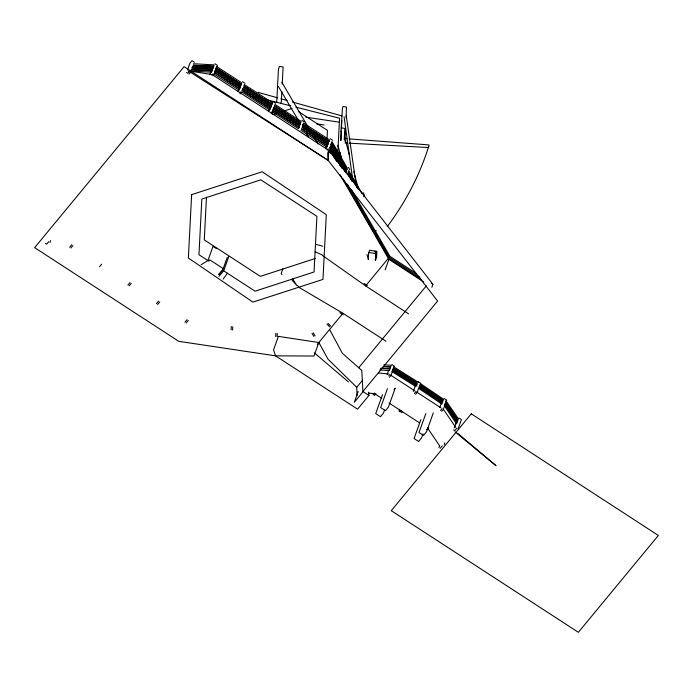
<?xml version="1.0" encoding="UTF-8"?>
<svg xmlns="http://www.w3.org/2000/svg" width="693" height="693" viewBox="0 0 693 693"><rect width="100%" height="100%" fill="white"/><g stroke="black" fill="none" stroke-linecap="round" stroke-linejoin="round"><path stroke-width="1.04" d="M346.136 117.923L346.439 107.034L343.061 106.531L342.463 108.203L340.895 131.8M206.479 197.072L204.27 239.899L260.377 276.368L315.28 258.489M231.141 329.79L231.306 326.559M232.588 330.007L232.753 326.775M276.715 102.495L278.439 69.153L279.409 66.424L283.116 66.978L282.233 84.026M281.852 91.485L281.297 102.14L280.656 103.69M275.693 336.477L275.857 333.238M277.139 336.694L277.304 333.454M326.853 142.091L327.46 130.379L298.423 111.504M337.491 158.532L337.656 155.353M337.82 152.174L339.57 118.226L295.911 107.164M339.613 163.522L339.717 161.564M340.168 152.806L340.003 155.977L341.684 156.228M340.817 140.142L341.251 131.696M340.038 156.393L340.194 153.214M340.852 140.488L341.346 130.942M341.458 128.82L341.892 120.331M344.248 139.596L344.819 128.413L341.45 127.91M344.932 141.242L345.538 129.582M366.995 254.53L368.269 259.303L368.581 253.24L369.646 250.268L376.888 251.351L376.576 257.424L376.1 257.346L375.294 259.598L375.511 260.395L375.823 254.322L374.956 251.065M428.88 146.569L428.958 144.924L349.073 138.886M431.886 287.283L432.952 284.312L328.733 150.355L327.668 153.326L328.179 160.386L184.069 66.701L34.65 247.644L178.759 341.328L275.545 355.847L357.588 409.173L368.936 395.434L362.907 391.51L437.612 301.039L328.179 160.386L328.733 150.355L212.197 74.593L191.19 71.24M50 242.455L50.667 240.592M187.569 69.724L189.908 63.202L191.987 60.689L194.43 62.275M209.832 74.653L210.837 71.855M213.929 73.952L239.189 90.177L241.805 82.865L216.606 66.485M237.812 91.693L238.816 88.895M268.434 111.599L270.443 106.003M222.124 270.573L218.659 274.532L222.678 270.149L227.252 257.38M228.759 256.618L223.683 270.798L218.91 276.334M325.485 148.683L326.152 146.812M326.819 144.95L327.486 143.087M282.891 268.771L281.237 273.397L281.982 274.679M363.695 196.743L364.362 194.88L363.019 192.559M318.823 342.533L313.99 356.029L275.545 355.847L273.553 349.852L278.387 336.365L318.823 342.533L328.075 359.26L356.73 387.292L357.06 395.625M368.269 259.303L368.529 258.584M375.615 253.534L376.412 251.282M385.143 269.863L388.912 259.347L340.02 174.714M358.186 391.441L354.288 402.338L363.115 391.649M387.136 374.489L388.47 370.755M382.493 394.672L375.727 413.574L380.5 416.684L383.472 413.089L384.537 410.1M387.439 388.686L380.674 407.588L385.447 410.689L388.418 407.094L395.183 388.193L393.996 389.631M399.696 409.277L399.029 411.14L400.251 411.937L401.29 410.68M413.297 391.493L415.965 384.035M420.85 419.603L414.085 438.513L418.598 441.441L421.561 437.846L422.99 433.87M425.797 413.617L419.031 432.519L423.544 435.455L426.507 431.86L433.272 412.959M439.786 407.562L441.787 401.975M438.955 447.548L439.622 445.677M444.144 444.759L444.811 442.896M454.236 427.988L456.904 420.53M458.09 428.924L461.425 419.611L458.974 418.018M223.146 279.088L227.434 273.241M48.779 241.658L46.7 244.17L45.478 243.382M189.873 70.799L187.794 73.311L186.573 72.522M189.016 74.108L191.095 71.596M69.629 247.236L71.708 244.724M211.763 75.121L212.803 73.865M70.851 248.033L72.93 245.521M212.985 75.918L214.024 74.662L217.359 65.341L214.917 63.756M239.406 93.087L240.445 91.831M240.627 93.884L241.666 92.628M99.575 266.701L101.654 264.189M271.11 104.141L273.181 101.628L275.623 103.222M127.902 285.118L129.972 282.605M129.123 285.906L131.194 283.394M271.249 113.791L272.288 112.535M156.453 303.673L158.524 301.16M157.675 304.47L159.745 301.957M222.817 269.776L223.588 268.841L209.736 259.832L208.827 261.14L198.96 254.729L201.836 199.047L260.811 179.833L316.909 216.311L314.042 271.985L255.067 291.199L222.678 270.149M184.944 322.202L187.023 319.681M327.079 150.078L328.11 148.822M186.166 322.99L188.245 320.478M317.455 344.196L342.974 313.288L385.949 341.225M322.323 255.37L365.601 285.888L388.617 258.013M358.714 367.74L426.351 285.837M356.73 387.292L362.673 380.102M373.085 394.837L374.636 392.957M388.73 375.892L389.769 374.627M374.307 395.634L375.866 393.745M389.431 377.313L390.991 375.424L394.326 366.112L391.883 364.518M414.371 393.52L415.93 391.632M415.592 394.317L417.151 392.429L420.486 383.116L418.044 381.522M401.472 412.733L402.512 411.477M440.531 410.525L442.082 408.636M426.619 429.643L428.179 427.754M441.753 411.321L443.303 409.433L446.647 400.121L444.196 398.527M440.176 448.336L442.255 445.824M456.86 428.135L454.79 430.648L453.569 429.851M201.1 264.761L207.926 260.551L213.002 246.37L216.502 248.648M272.782 114.692L277.867 113.037M279.903 112.37L281.938 111.712M283.974 111.045L292.108 108.394M374.618 231.254L376.334 230.7M345.001 142.931L347.141 143.053M349.281 143.165L428.525 147.54M193.564 63.73L214.163 64.891L211.547 72.202L190.947 71.041L191.415 69.733L212.015 70.894M213.687 66.225L193.018 65.255L213.617 66.415M213.158 67.697L192.559 66.537L191.97 68.191L212.56 69.361M192.498 66.719L213.089 67.879M192.039 67.983L212.638 69.144M191.485 69.551L212.075 70.712M383.307 366.363L390.731 366.779L391.276 365.254L383.879 364.769M381.574 368.174L390.064 368.65L390.609 367.125L383.203 366.64M379.842 369.984L389.388 370.521L389.942 368.988L380.422 368.364M344.759 138.557L346.916 138.721M378.543 372.999L388.851 373.986M368.355 393.087L374.653 393.685L381.834 398.354M271.639 112.032L273.778 112.353M305.804 117.152L338.894 122.115M316.632 123.856L324.055 124.974M368.841 252.512L376.082 253.603L375.771 259.667L375.294 259.598M254.322 96.63L290.714 105.847M258.108 92.351L277.789 97.886M280.899 98.752L287.119 100.502M292.299 101.958L342.03 115.93M315.471 244.144L322.635 246.214M315.081 251.819L322.184 254.885M342.974 313.288L298.77 287.249L297.661 285.551M418.442 382.345L393.719 366.84L393.355 367.879L417.16 382.813M393.052 368.711L417.775 384.225M392.68 369.75L416.493 384.684M417.108 386.088L392.385 370.582L392.013 371.613L415.817 386.547M188.046 70.738L328.179 160.386M242.559 81.722L245.001 83.316M301.871 120.279L304.314 121.873M330.223 138.713L332.675 140.307M244.248 84.459L272.427 102.772L269.811 110.083L241.632 91.762M274.878 104.366L301.117 121.422L298.501 128.733L272.254 111.668M241.329 84.2L216.129 67.819L215.081 70.729L240.28 87.11M271.951 104.106L243.771 85.785L271.881 104.296M300.641 122.756L274.393 105.7L300.571 122.947M303.084 124.342L329.002 141.19M216.06 68.009L241.259 84.39M303.023 124.532L328.932 141.381M215.601 69.283L240.8 85.663M271.422 105.57L243.252 87.257L271.361 105.76M300.112 124.22L273.874 107.164L273.354 108.61L299.601 125.676M302.564 125.814L328.473 142.654M215.54 69.473L240.74 85.854M273.804 107.346L300.052 124.411M328.404 142.845L302.494 125.996L303.56 123.016L329.478 139.856L326.862 147.167L300.944 130.319M242.732 88.704L270.911 107.025M327.954 144.101L302.044 127.261L327.876 144.317M240.211 87.327L215.012 70.946L214.458 72.479L239.657 88.86M270.833 107.233L242.654 88.921L242.169 90.272L270.348 108.593M299.523 125.883L273.276 108.827L272.73 110.36L298.969 127.417M214.527 72.306L239.726 88.687M272.791 110.178L299.038 127.243M327.391 145.677L301.481 128.829L327.33 145.851M242.108 90.454L270.279 108.766M416.58 273.666L389.977 256.375L351.29 189.414M431.211 283.177L432.952 284.312M420.01 277.287L389.57 257.493L347.132 184.026M421.405 279.574L389.171 258.619L342.966 178.638M388.912 259.347L423.83 282.042M364.068 283.446L367.325 285.568M365.601 285.888L408.575 313.825M339.882 312.734L343.148 314.847M390.644 375.156L414.882 390.913M416.684 392.082L440.921 407.83M389.007 403.014L419.508 422.843M454.937 431.782L496.015 465.67L457.614 433.229M314.405 352.893L348.44 381.904M328.092 323.414L330.656 326.143M327.009 324.107L329.573 326.827M292.099 280.215L296.873 285.542L292.68 278.95M445.365 402.72L457.701 420.625L457.207 422.011L445.001 403.759M444.698 404.591L457.034 422.496L456.54 423.882L444.326 405.622M443.615 409.589L455.682 427.295M427.581 428.092L439.674 445.833M278.317 86.391L300.234 123.432M306.263 133.619L308.454 137.327M281.886 82.302L309.277 129.002M313.652 136.469L318.035 143.945M313.297 332.883L315.098 335.966M312.015 333.307L313.816 336.391M348.475 167.385L349.818 169.707M331.921 141.441L347.332 168.122L345.738 172.583L330.318 145.911L345.807 172.375M348.674 170.443L361.876 193.295M331.445 142.775L346.855 169.456M348.198 171.777L358.229 189.146M346.786 169.646L331.375 142.966L330.916 144.248L346.327 170.928M348.129 171.968L357.631 188.418M347.669 173.241L352.416 181.471M330.856 144.43L346.266 171.11M347.6 173.432L352.356 181.653M342.056 168.425L329.833 147.262L340.93 166.762M329.305 148.752L336.746 161.634M328.733 150.355L330.344 153.144M329.608 329.47L342.29 353.179L361.798 370.469L362.907 391.51M344.612 137.162L349.618 155.96M353.794 171.63L358.246 188.349M337.898 145.27L341.51 158.853M342.073 160.941L342.628 163.037M344.023 168.26L344.577 170.348M346.249 115.662L356.081 184.477M344.066 116.727L352.962 181.436M368.719 392.247L368.936 395.434M428.603 146.734A744.039 435.802 16.4 0 1 387.257 226.576M191.632 194.638L188.366 258.013L252.858 302.096L322.964 279.418L326.299 214.665L262.197 171.76L191.632 194.638M419.551 387.682L419.178 388.712L441.883 404.036L442.255 402.997L419.551 387.682M420.218 385.81L419.854 386.85L442.55 402.165L442.922 401.134L420.218 385.81M420.894 383.939L420.521 384.97L443.225 400.294L443.589 399.263L420.894 383.939M446.041 400.849L445.668 401.888L457.874 420.14L458.376 418.754L446.041 400.849M471.266 413.825L391.276 510.698L578.36 632.311L658.35 535.446L471.266 413.825"/></g></svg>
